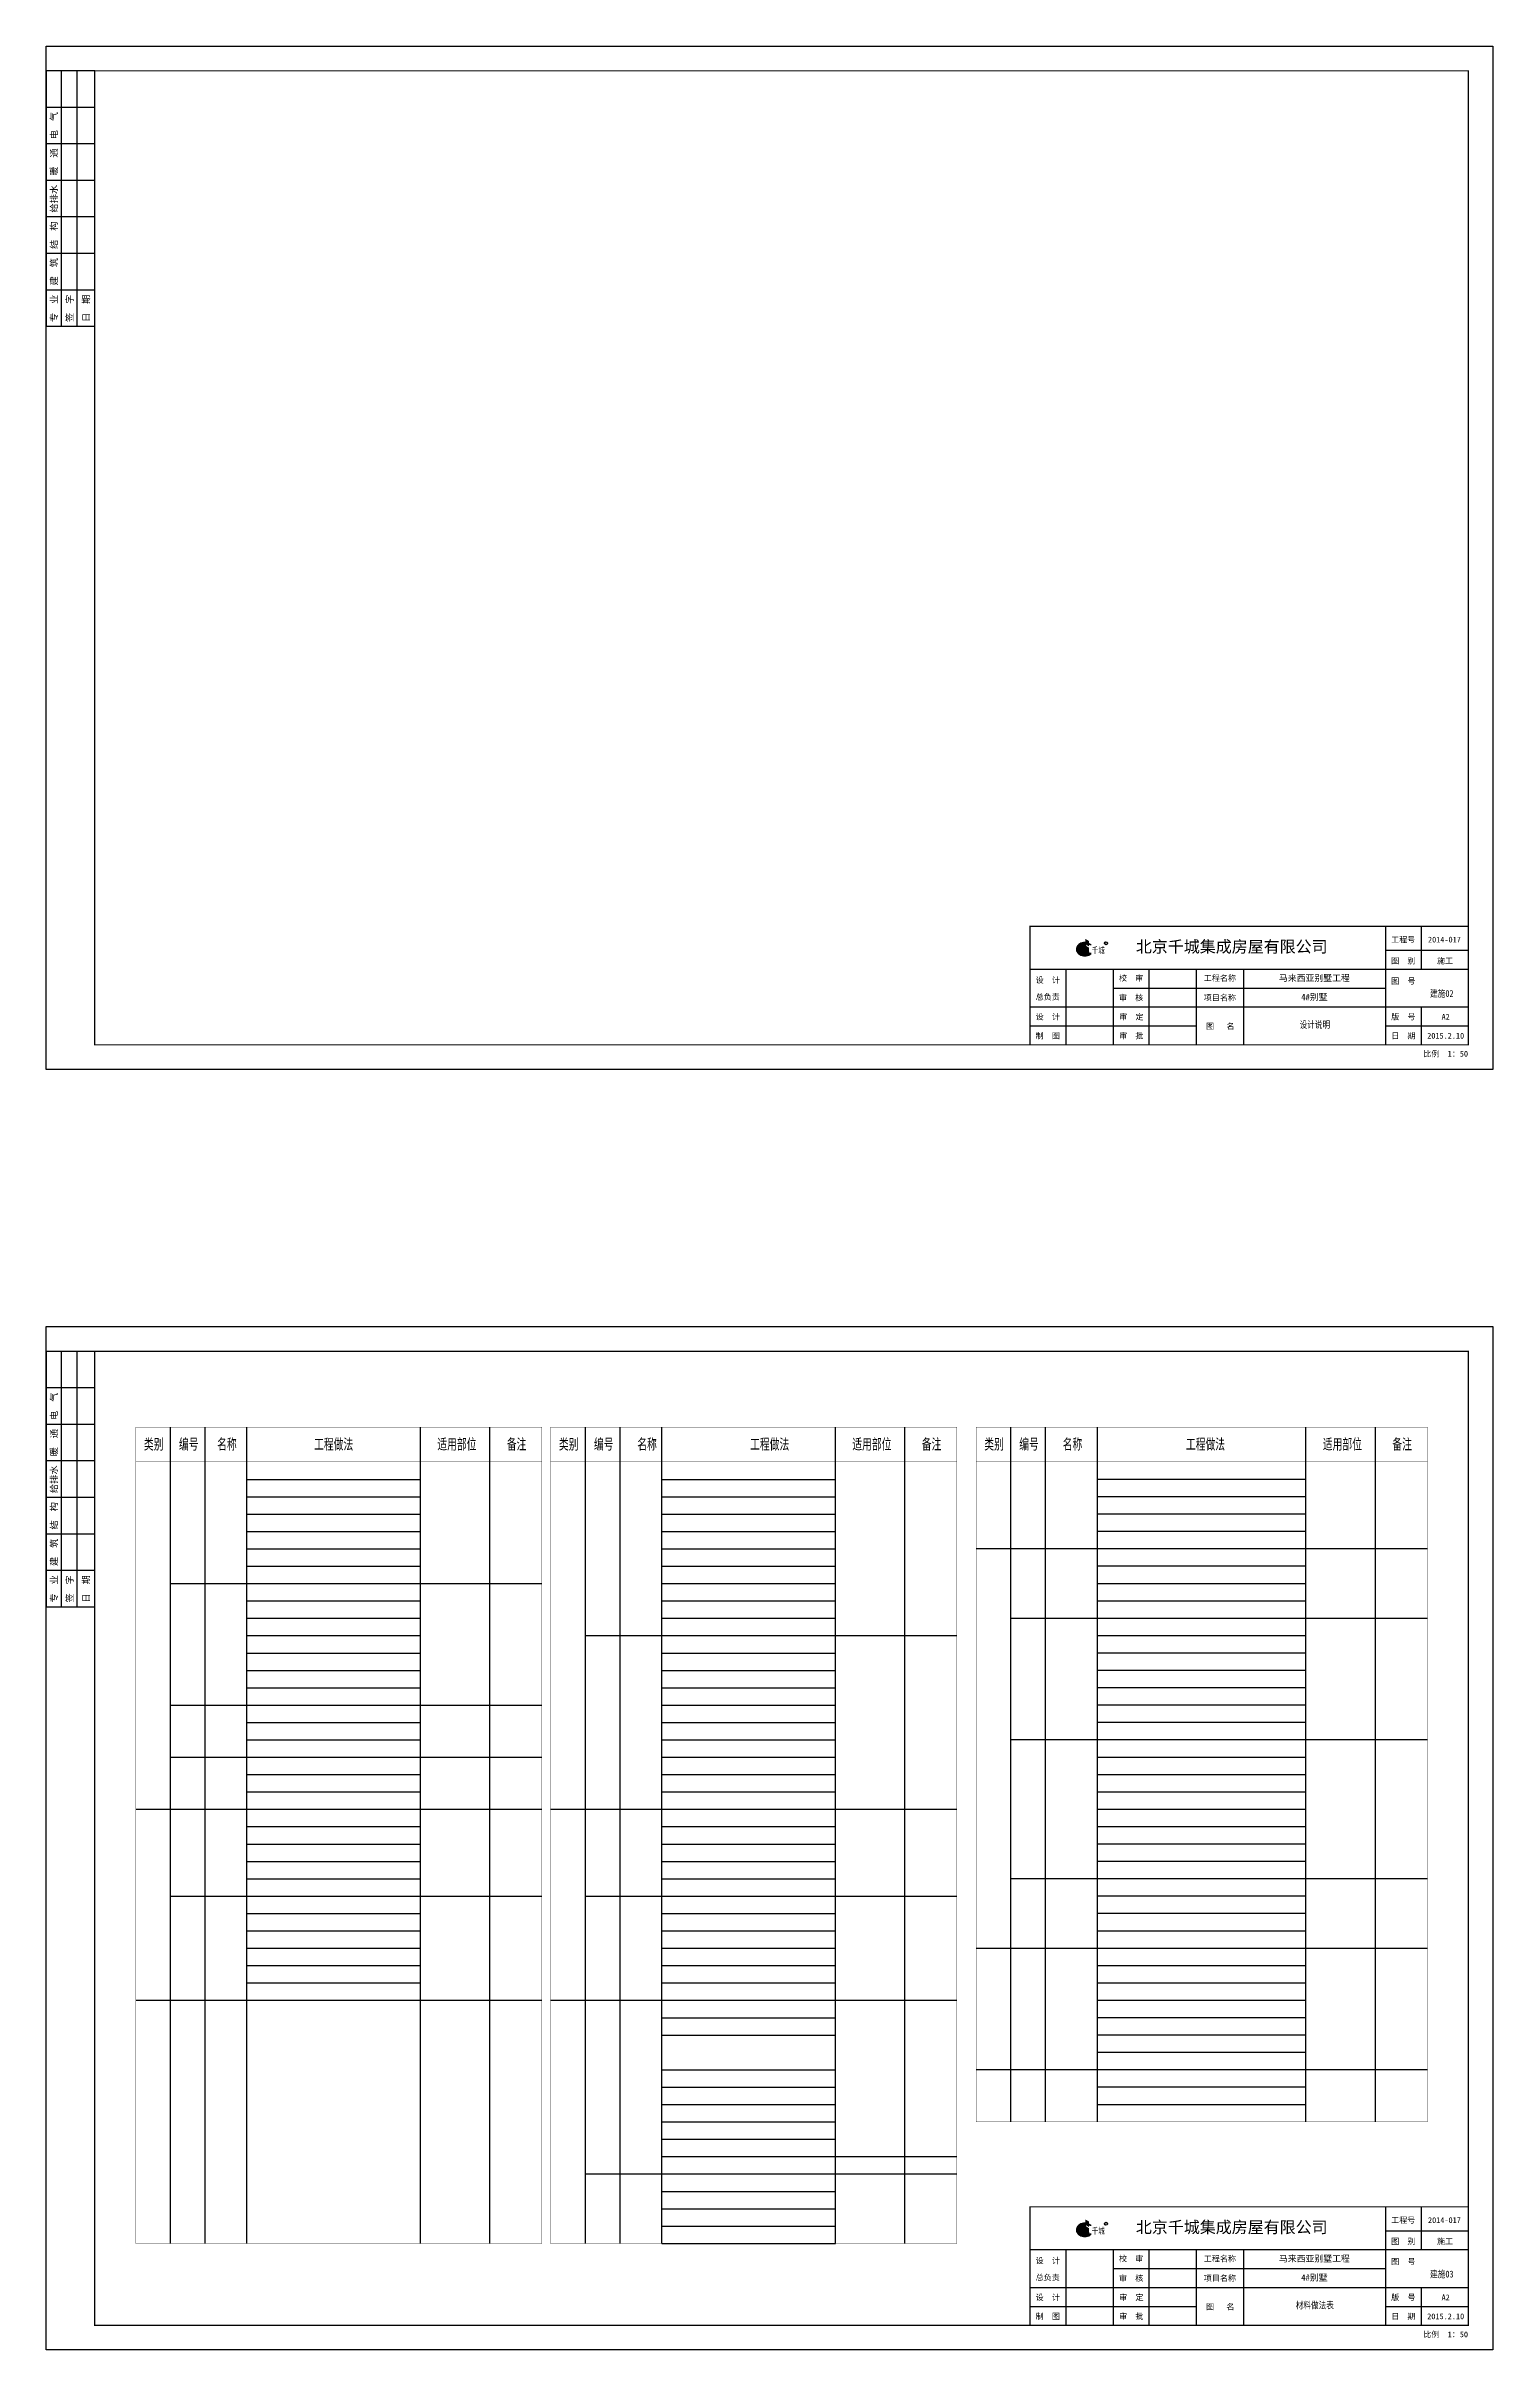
# Model space of a CAD drawing. Extents: x 278352 to 354603, y -396067 to -191104.
# Drawn here: x 278352 to 308052, y -290945 to -243665 of the extents above; entities that cross this region are included whole.
import ezdxf
from ezdxf.enums import TextEntityAlignment as Align

# ---------------------------------------------------------------- set-up
doc = ezdxf.new("R2010")
doc.units = 0
doc.header["$LTSCALE"] = 1000
doc.header["$MEASUREMENT"] = 0
for name, color, linetype in [('1', 7, 'Continuous'), ('AXIS', 3, 'Continuous'), ('PUB_TITLE', 4, 'Continuous'), ('图框', 4, 'Continuous'), ('面层', 41, 'Continuous')]:
    doc.layers.add(name, color=color, linetype=linetype)
doc.styles.add('-宋体', font='', dxfattribs={"width": 0.8})
doc.styles.add('_HZTXT', font='txt.shx', dxfattribs={"width": 0.8, "bigfont": 'HZTXT.shx'})
doc.styles.add('BS', font='', dxfattribs={"width": 0.9})
doc.styles.add('HZA', font='', dxfattribs={"width": 0.75})
doc.styles.add('ref_title$0$BS', font='', dxfattribs={"width": 0.7})
doc.styles.get("Standard").update_dxf_attribs({"font": 'gbenor.shx', "bigfont": 'gbcbig.shx'})
doc.styles.get('-宋体').set_extended_font_data('SimSun')
doc.styles.get('BS').set_extended_font_data('NSimSun')
doc.styles.get('HZA').set_extended_font_data('SimSun')
doc.styles.get('ref_title$0$BS').set_extended_font_data('SimSun')

# ---------------------------------------------------------------- blocks, each defined once
blk = doc.blocks.new('A2图框')
h = blk.add_hatch(color=7)
edge = h.paths.add_edge_path()
edge.add_ellipse((426.4, 49.28), major_axis=(3.14, 0), ratio=0.791667, start_angle=85.21981, end_angle=314.9985, ccw=False)
edge.add_line((426.67, 51.76), (426.67, 52.02))
edge.add_spline(control_points=[(426.67, 52.02), (426.61, 52.03), (426.55, 52.03), (426.12, 52.04), (425.74, 52), (425.03, 51.82), (424.69, 51.68), (424.08, 51.32), (423.82, 51.1), (423.39, 50.59), (423.22, 50.3), (423.02, 49.7), (422.98, 49.38), (423.04, 48.76), (423.14, 48.45), (423.45, 47.88), (423.67, 47.62), (424.18, 47.18), (424.49, 46.99), (425.15, 46.71), (425.51, 46.62), (426.25, 46.52), (426.63, 46.53), (427.36, 46.63), (427.72, 46.73), (428.38, 47.03), (428.68, 47.22), (428.96, 47.47), (428.99, 47.5), (429.02, 47.53)], knot_values=[1.492545, 1.492545, 1.492545, 1.492545, 1.545237, 1.545237, 1.879697, 1.879697, 2.214157, 2.214157, 2.548617, 2.548617, 2.883077, 2.883077, 3.217537, 3.217537, 3.551997, 3.551997, 3.886457, 3.886457, 4.220917, 4.220917, 4.555377, 4.555377, 4.889837, 4.889837, 5.224297, 5.224297, 5.558757, 5.558757, 5.599521, 5.599521, 5.599521, 5.599521], degree=3, periodic=0)
edge.add_line((429.02, 47.53), (428.62, 47.53))
h = blk.add_hatch(color=5)
h.paths.add_polyline_path([(426.14, 50.91), (426.14, 51.21), (424.57, 50.31), (424.57, 50.01)])
h.paths.add_polyline_path([(426.14, 50.46), (424.57, 49.55), (424.57, 47.68), (426.14, 48.59)])
h = blk.add_hatch(color=30)
h.paths.add_polyline_path([(428.23, 52.65), (426.67, 53.56), (426.67, 51.32), (428.23, 50.41)])
h.paths.add_polyline_path([(428.23, 49.93), (426.67, 50.83), (426.67, 48.59), (428.23, 47.68)])
h = blk.add_hatch(color=7)
edge = h.paths.add_edge_path()
edge.add_ellipse((426.4, 49.28), major_axis=(-3.14, 0), ratio=0.791667, start_angle=224.99865, end_angle=234.31467, ccw=False)
edge.add_line((428.62, 51.04), (429.02, 51.04))
edge.add_spline(control_points=[(429.02, 51.04), (428.88, 51.18), (428.72, 51.3), (428.45, 51.48), (428.35, 51.54), (428.23, 51.6)], knot_values=[0.683649, 0.683649, 0.683649, 0.683649, 0.876316, 0.876316, 0.994174, 0.994174, 0.994174, 0.994174], degree=3, periodic=0)
edge.add_line((428.23, 51.6), (428.23, 51.3))
for p, q in [((20, 409.85), (0, 409.85)), ((0, 409.85), (0, 304.85)), ((6.4, 304.85), (6.4, 409.85)), ((12.8, 304.85), (12.8, 409.85)), ((20, 394.85), (0, 394.85)), ((20, 379.85), (0, 379.85)), ((20, 364.85), (0, 364.85)), ((20, 349.85), (0, 349.85)), ((20, 334.85), (0, 334.85)), ((20, 319.85), (0, 319.85)), ((20, 304.85), (0, 304.85)), ((549.93, 58.7), (549.93, 10.05)), ((564.51, 58.7), (564.51, 41.15)), ((564.51, 58.7), (564.51, 41.15)), ((429.02, 47.53), (428.62, 47.53)), ((549.93, 48.93), (583.95, 48.93)), ((403.95, 41.15), (583.95, 41.15)), ((418.72, 41.15), (418.72, 10.05)), ((438.16, 41.15), (438.16, 10.05)), ((452.74, 41.15), (452.74, 10.05)), ((472.18, 41.15), (472.18, 10.05)), ((491.62, 41.15), (491.62, 10.05)), ((438.16, 33.37), (549.93, 33.37)), ((403.95, 25.6), (583.95, 25.6)), ((564.51, 25.6), (564.51, 10.05)), ((403.95, 17.82), (472.18, 17.82)), ((549.93, 17.82), (583.95, 17.82))]:
    blk.add_line(p, q)
at = {"color": 7}
blk.add_line((429.02, 51.04), (428.62, 51.04), dxfattribs=at)
blk.add_lwpolyline([(0, 420), (594, 420), (594, 0), (0, 0)], close=True)
at = {"const_width": 0.5}
for points in [[(583.95, 409.85), (20, 409.85), (20, 10.05), (583.95, 10.05), (583.95, 409.85)], [(583.95, 58.7), (403.95, 58.7), (403.95, 10.05)]]:
    blk.add_lwpolyline(points, dxfattribs=at)
blk.add_ellipse((426.4, 49.28), major_axis=(3.14, 0), ratio=0.791667, start_param=1.487366, end_param=5.497761)
at = {"color": 30}
blk.add_ellipse((426.4, 49.28), major_axis=(-3.14, 0), ratio=0.791667, start_param=3.926967, end_param=4.089562, dxfattribs=at)
at = {"color": 0, "lineweight": -3}
blk.add_ellipse((435.15, 51.78), major_axis=(-0.622, 0.001), ratio=1, start_param=3.142848, end_param=9.426033, dxfattribs=at)
blk.add_open_spline([(426.67, 52.02), (426.61, 52.03), (426.55, 52.03), (426.12, 52.04), (425.74, 52), (425.03, 51.82), (424.69, 51.68), (424.08, 51.32), (423.82, 51.1), (423.39, 50.59), (423.22, 50.3), (423.02, 49.7), (422.98, 49.38), (423.04, 48.76), (423.14, 48.45), (423.45, 47.88), (423.67, 47.62), (424.18, 47.18), (424.49, 46.99), (425.15, 46.71), (425.51, 46.62), (426.25, 46.52), (426.63, 46.53), (427.36, 46.63), (427.72, 46.73), (428.38, 47.03), (428.68, 47.22), (428.96, 47.47), (428.99, 47.5), (429.02, 47.53)], degree=3, knots=[1.492545, 1.492545, 1.492545, 1.492545, 1.545237, 1.545237, 1.879697, 1.879697, 2.214157, 2.214157, 2.548617, 2.548617, 2.883077, 2.883077, 3.217537, 3.217537, 3.551997, 3.551997, 3.886457, 3.886457, 4.220917, 4.220917, 4.555377, 4.555377, 4.889837, 4.889837, 5.224297, 5.224297, 5.558757, 5.558757, 5.599521, 5.599521, 5.599521, 5.599521])
at = {"color": 7}
blk.add_open_spline([(429.02, 51.04), (428.88, 51.18), (428.72, 51.3), (428.45, 51.48), (428.35, 51.54), (428.23, 51.6)], degree=3, knots=[0.6836492, 0.6836492, 0.6836492, 0.6836492, 0.8763165, 0.8763165, 0.9941736, 0.9941736, 0.9941736, 0.9941736], dxfattribs=at)
at = {"style": 'BS'}
for s, p in [('电  气', (3.2, 387.35)), ('暖  通', (3.2, 372.35)), ('给排水', (3.2, 357.35)), ('结  构', (3.2, 342.35)), ('建  筑', (3.2, 327.35)), ('专  业', (3.2, 312.35)), ('签  字', (9.6, 312.35)), ('日  期', (16.4, 312.35))]:
    blk.add_text(s, height=2.7, rotation=90, dxfattribs=at).set_placement(p, align=Align.MIDDLE)
at = {"color": 0, "lineweight": -3, "style": 'HZA', "width": 0.75}
blk.add_text('千城', height=2.535, dxfattribs=at).set_placement((429.33, 47.61))
at = {"color": 0, "lineweight": -3}
blk.add_text('R', height=0.684, dxfattribs=at).set_placement((434.85, 51.47))
at = {"color": 0, "lineweight": -3, "insert": (447.42, 52.78), "char_height": 4.8092, "attachment_point": 1}
blk.add_mtext_dynamic_manual_height_columns('{\\fYouYuan|b1|i0|c134|p49;北京千城集成房屋有限公司}', width=4162.4171, gutter_width=1750, heights=[0], dxfattribs=at)
at = {"layer": 'PUB_TITLE', "color": 0, "style": 'ref_title$0$BS'}
for s, p in [('工程号', (552.22, 52.08)), ('设  计', (406.25, 35.45)), ('校  审', (440.47, 36.27)), ('工程名称', (475.3, 36.27)), ('图  别', (552.22, 43.38)), ('总负责', (406.25, 28.54)), ('审  核', (440.47, 28.24)), ('项目名称', (475.3, 28.24)), ('图  号', (552.22, 35.07)), ('设  计', (406.25, 20.38)), ('审  定', (440.56, 20.38)), ('图   名', (476.23, 16.51)), ('版  号', (552.22, 20.38)), ('制  图', (406.25, 12.6)), ('审  批', (440.56, 12.6)), ('日  期', (552.22, 12.6))]:
    blk.add_text(s, height=2.362, dxfattribs=at).set_placement(p)
for s, height, p in [('2014-017', 2.362, (574.1, 52.08)), ('马来西亚别墅工程', 2.599, (520.7, 36.17)), ('施工', 2.362, (574.36, 43.38)), ('4#别墅', 2.599, (520.7, 28.39)), ('A2', 2.362, (574.61, 20.38)), ('2015.2.10', 2.362, (574.61, 12.6)), ('比例  1：50', 2.362, (574.61, 5.2))]:
    blk.add_text(s, height=height, dxfattribs=at).set_placement(p, align=Align.CENTER)

msp = doc.modelspace()

# ---------------------------------------------------------------- linework, layer by layer
at = {"layer": '面层'}
for p, q in [((280905, -288760), (280905, -272009)), ((281618, -288760), (281618, -272009)), ((282473, -288760), (282473, -272009)), ((286037, -288760), (286037, -272009)), ((287463, -288760), (287463, -272009)), ((289423, -288760), (289423, -272009)), ((290136, -288760), (290136, -272009)), ((290991, -288760), (290991, -272009)), ((294555, -288760), (294555, -272009)), ((295981, -288760), (295981, -272009)), ((298155, -286262), (298155, -272009)), ((298868, -286262), (298868, -272009)), ((299937, -286262), (299937, -272009)), ((304214, -286262), (304214, -272009)), ((305639, -286262), (305639, -272009)), ((282473, -273079), (286037, -273079)), ((290991, -273079), (294555, -273079)), ((299937, -273075), (304214, -273075)), ((282473, -273435), (286037, -273435)), ((290991, -273435), (294555, -273435)), ((299937, -273432), (304214, -273432)), ((282473, -273791), (286037, -273791)), ((282473, -274148), (286037, -274148)), ((290991, -273791), (294555, -273791)), ((290991, -274148), (294555, -274148)), ((299937, -273788), (304214, -273788)), ((299937, -274144), (304214, -274144)), ((282473, -274504), (286037, -274504)), ((290991, -274504), (294555, -274504)), ((297442, -274501), (306708, -274501)), ((282473, -274861), (286037, -274861)), ((290991, -274861), (294555, -274861)), ((299937, -274857), (304214, -274857)), ((280905, -275217), (288532, -275217)), ((282473, -275573), (286037, -275573)), ((290991, -275217), (294555, -275217)), ((290991, -275573), (294555, -275573)), ((299937, -275214), (304214, -275214)), ((299937, -275570), (304214, -275570)), ((282473, -275930), (286037, -275930)), ((290991, -275930), (294555, -275930)), ((298155, -275926), (306708, -275926)), ((282473, -276286), (286037, -276286)), ((289423, -276286), (297050, -276286)), ((299937, -276283), (304214, -276283)), ((282473, -276643), (286037, -276643)), ((282473, -276999), (286037, -276999)), ((290991, -276643), (294555, -276643)), ((290991, -276999), (294555, -276999)), ((299937, -276639), (304214, -276639)), ((299937, -276996), (304214, -276996)), ((282473, -277355), (286037, -277355)), ((290991, -277355), (294555, -277355)), ((299937, -277352), (304214, -277352)), ((280905, -277712), (288532, -277712)), ((280905, -277712), (288532, -277712)), ((290991, -277712), (294555, -277712)), ((299937, -277708), (304214, -277708)), ((282473, -278068), (286037, -278068)), ((282473, -278425), (286037, -278425)), ((290991, -278068), (294555, -278068)), ((290991, -278425), (294555, -278425)), ((298155, -278421), (306708, -278421)), ((299937, -278065), (304214, -278065)), ((280905, -278781), (288532, -278781)), ((290991, -278781), (294555, -278781)), ((299937, -278778), (304214, -278778)), ((282473, -279137), (286037, -279137)), ((290991, -279137), (294555, -279137)), ((299937, -279134), (304214, -279134)), ((280192, -279850), (288532, -279850)), ((280905, -279850), (288532, -279850)), ((282473, -279494), (286037, -279494)), ((288710, -279850), (297050, -279850)), ((289423, -279850), (297050, -279850)), ((290991, -279494), (294555, -279494)), ((299937, -279490), (304214, -279490)), ((299937, -279847), (304214, -279847)), ((282473, -280207), (286037, -280207)), ((290991, -280207), (294555, -280207)), ((299937, -280203), (304214, -280203)), ((299937, -280203), (304214, -280203)), ((282473, -280563), (286037, -280563)), ((290991, -280563), (294555, -280563)), ((299937, -280560), (304214, -280560)), ((299937, -280560), (304214, -280560)), ((282473, -280919), (286037, -280919)), ((282473, -281276), (286037, -281276)), ((290991, -280919), (294555, -280919)), ((290991, -281276), (294555, -281276)), ((298155, -281272), (306708, -281272)), ((299937, -280916), (304214, -280916)), ((299937, -280916), (304214, -280916)), ((299937, -281272), (304214, -281272)), ((280905, -281632), (288532, -281632)), ((289423, -281632), (297050, -281632)), ((299937, -281629), (304214, -281629)), ((299937, -281629), (304214, -281629)), ((282473, -281989), (286037, -281989)), ((290991, -281989), (294555, -281989)), ((299937, -281985), (304214, -281985)), ((299937, -281985), (304214, -281985)), ((282473, -282345), (286037, -282345)), ((282473, -282701), (286037, -282701)), ((290991, -282345), (294555, -282345)), ((290991, -282701), (294555, -282701)), ((297442, -282698), (306708, -282698)), ((299937, -282342), (304214, -282342)), ((282473, -283058), (286037, -283058)), ((290991, -283058), (294555, -283058)), ((299937, -283054), (304214, -283054)), ((282473, -283414), (286037, -283414)), ((290991, -283414), (294555, -283414)), ((299937, -283411), (304214, -283411)), ((280192, -283771), (288532, -283771)), ((288710, -283771), (297050, -283771)), ((290991, -284127), (294555, -284127)), ((299937, -283767), (304214, -283767)), ((299937, -284124), (304214, -284124)), ((290991, -284483), (294555, -284483)), ((299937, -284480), (304214, -284480)), ((299937, -284836), (304214, -284836)), ((290991, -285196), (294555, -285196)), ((290991, -285553), (294555, -285553)), ((297442, -285193), (306708, -285193)), ((297442, -285193), (306708, -285193)), ((299937, -285549), (304214, -285549)), ((290991, -285909), (294555, -285909)), ((299937, -285906), (304214, -285906)), ((290991, -286265), (294555, -286265)), ((290991, -286622), (294555, -286622)), ((290991, -286978), (294555, -286978)), ((290991, -286978), (297050, -286978)), ((289423, -287335), (297050, -287335)), ((290991, -287335), (294555, -287335)), ((290991, -287691), (294555, -287691)), ((290991, -288047), (294555, -288047)), ((290991, -288404), (294555, -288404)), ((290991, -288760), (294555, -288760))]:
    msp.add_line(p, q, dxfattribs=at)
at = {"layer": '面层', "const_width": 7.13}
for points in [[(280192, -288760), (280192, -272009), (288532, -272009), (288532, -288760), (280192, -288760)], [(288710, -288760), (288710, -272009), (297050, -272009), (297050, -288760), (288710, -288760)], [(280192, -272722), (288532, -272722)], [(288710, -272722), (297050, -272722)], [(297442, -272722), (306708, -272722)]]:
    msp.add_lwpolyline(points, dxfattribs=at)
msp.add_lwpolyline([(297442, -286262), (297442, -272009), (306708, -272009), (306708, -286262)], close=True, dxfattribs=at)

# ---------------------------------------------------------------- block references
at = {"layer": '图框', "xscale": 50, "yscale": 50, "zscale": 50}
for p in [(278352, -264665), (278352, -290945)]:
    msp.add_blockref('A2图框', p, dxfattribs=at)

# ---------------------------------------------------------------- texts
at = {"layer": '1', "style": '_HZTXT', "width": 0.7}
for s, p in [('类别', (280361, -272490)), ('编号', (281080, -272490)), ('名称', (281864, -272490)), ('适用部位', (286384, -272490)), ('备注', (287811, -272490)), ('类别', (288879, -272490)), ('编号', (289598, -272490)), ('名称', (290489, -272490)), ('工程做法', (292804, -272490)), ('适用部位', (294902, -272490)), ('备注', (296329, -272490)), ('类别', (297611, -272490)), ('编号', (298329, -272490)), ('名称', (299221, -272490)), ('工程做法', (301750, -272490)), ('适用部位', (304560, -272490)), ('备注', (305987, -272490))]:
    msp.add_text(s, height=249.5, dxfattribs=at).set_placement(p)
msp.add_text('工程做法', height=249.5, dxfattribs=at).set_placement((284255, -272366), align=Align.MIDDLE_CENTER)
at = {"layer": 'AXIS', "style": '-宋体', "width": 0.8}
for s, p in [('建施02', (307003, -263108)), ('设计说明', (304396, -263747)), ('建施03', (307003, -289389)), ('材料做法表', (304396, -290027))]:
    msp.add_text(s, height=140, dxfattribs=at).set_placement(p, align=Align.MIDDLE_CENTER)

doc.saveas('drawing.dxf')
